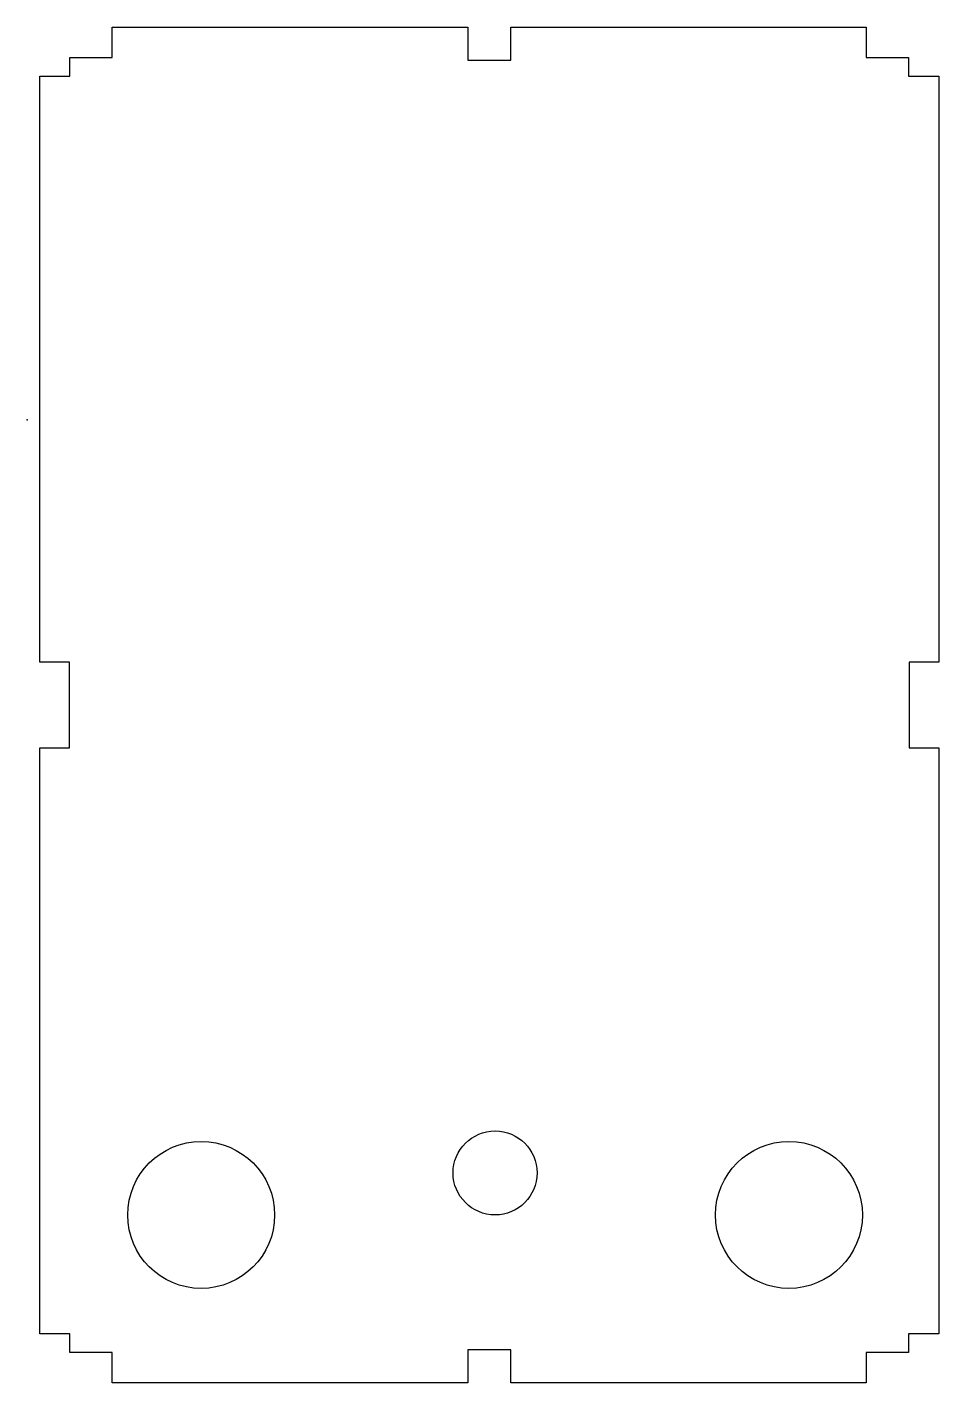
# Model space of a CAD drawing. Header units: millimetres. Extents: x -133 to 4, y -103 to 103.
import ezdxf

# ---------------------------------------------------------------- set-up
doc = ezdxf.new("R2010")
doc.units = ezdxf.units.MM
doc.header["$PDSIZE"] = -1

msp = doc.modelspace()

# ---------------------------------------------------------------- linework, layer by layer
at = {"color": 7, "linetype": 'Continuous', "lineweight": 25}
for p, q in [((-120.523, 102.525), (-66.7385, 102.525)), ((-120.523, 97.9488), (-120.523, 102.525)), ((-66.7385, 102.525), (-66.7385, 97.525)), ((-60.2615, 97.525), (-60.2615, 102.525)), ((-60.2615, 102.525), (-6.477, 102.525)), ((-6.477, 102.525), (-6.477, 97.9488)), ((-126.9238, 97.9488), (-120.523, 97.9488)), ((-126.9238, 95.123), (-126.9238, 97.9488)), ((-66.7385, 97.525), (-60.2615, 97.525)), ((-6.477, 97.9488), (-0.0762, 97.9488)), ((-0.0762, 97.9488), (-0.0762, 95.123)), ((-131.5, 95.123), (-126.9238, 95.123)), ((-131.5, 6.477), (-131.5, 95.123)), ((-0.0762, 95.123), (4.5, 95.123)), ((4.5, 95.123), (4.5, 6.477)), ((-127, 6.477), (-131.5, 6.477)), ((-127, -6.477), (-127, 6.477)), ((4.5, 6.477), (0, 6.477)), ((0, 6.477), (0, -6.477)), ((-131.5, -6.477), (-127, -6.477)), ((-131.5, -95.123), (-131.5, -6.477)), ((0, -6.477), (4.5, -6.477)), ((4.5, -6.477), (4.5, -95.123)), ((-126.9238, -95.123), (-131.5, -95.123)), ((-126.9238, -97.9488), (-126.9238, -95.123)), ((-0.0762, -95.123), (-0.0762, -97.9488)), ((4.5, -95.123), (-0.0762, -95.123)), ((-120.523, -97.9488), (-126.9238, -97.9488)), ((-120.523, -102.525), (-120.523, -97.9488)), ((-60.2615, -97.525), (-66.7385, -97.525)), ((-66.7385, -97.525), (-66.7385, -102.525)), ((-60.2615, -102.525), (-60.2615, -97.525)), ((-6.477, -97.9488), (-6.477, -102.525)), ((-0.0762, -97.9488), (-6.477, -97.9488)), ((-66.7385, -102.525), (-120.523, -102.525)), ((-6.477, -102.525), (-60.2615, -102.525))]:
    msp.add_line(p, q, dxfattribs=at)
for centre, radius in [((-62.625, -70.775), 6.35), ((-107.075, -77.125), 11.1125), ((-18.175, -77.125), 11.1125)]:
    msp.add_circle(centre, radius, dxfattribs=at)
at = {"color": 7, "linetype": 'Continuous'}
msp.add_point((-133.4013, 43.117), dxfattribs=at)

doc.saveas('drawing.dxf')
